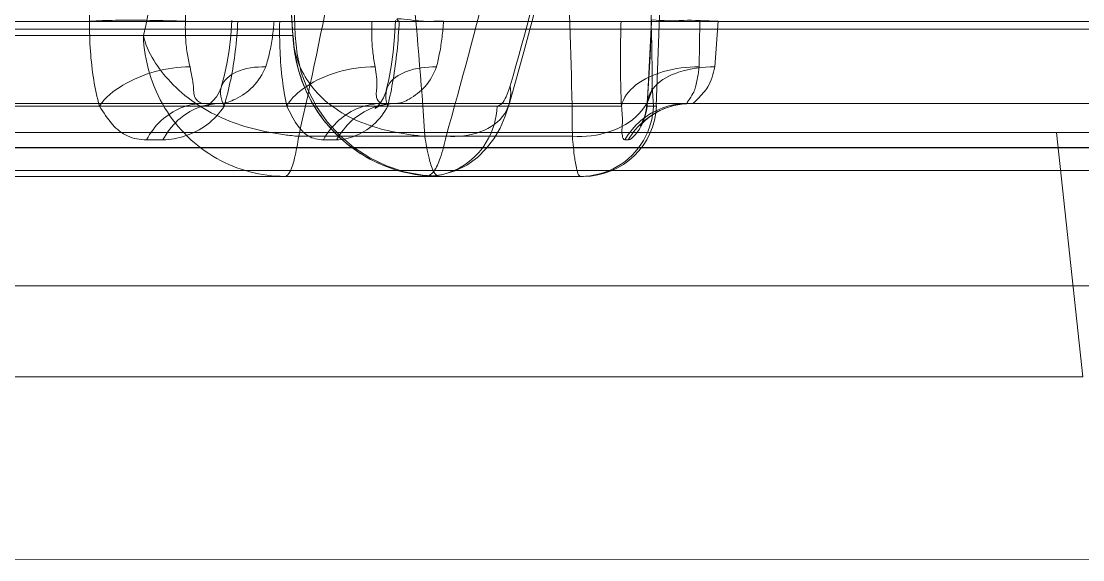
# Model space of a CAD drawing. Header units: millimetres. Extents: x 5438 to 6032, y -2661 to -1821.
# Drawn here: x 5827.671 to 5828.762, y -2148.434 to -2147.881 of the extents above; entities that cross this region are included whole.
import ezdxf

# ---------------------------------------------------------------- set-up
doc = ezdxf.new("R2010")
doc.units = ezdxf.units.MM
doc.header["$LTSCALE"] = 0.1
doc.layers.get('0').update_dxf_attribs({"lineweight": 15})

msp = doc.modelspace()

# ---------------------------------------------------------------- linework, layer by layer
for p, q in [((5827.9526, -2147.8953), (5827.9259, -2147.1314)), ((5827.7413, -2147.8806), (5827.7466, -2147.5281)), ((5827.8454, -2147.5281), (5827.8399, -2147.8806)), ((5828.3235, -2147.9677), (5828.3388, -2147.53)), ((5846.4445, -2147.8886), (5799.3983, -2147.8886)), ((5801.8827, -2147.8887), (5838.0729, -2147.8887)), ((5824.6937, -2147.8807), (5846.1971, -2147.8807)), ((5828.3141, -2147.9677), (5828.3186, -2147.8805)), ((5828.3683, -2147.8807), (5828.3675, -2147.9275)), ((5828.3835, -2147.9275), (5828.3871, -2147.8806)), ((5827.9503, -2147.8953), (5827.3093, -2147.8951)), ((5827.5595, -2147.8953), (5827.7967, -2147.8953)), ((5828.3207, -2147.9677), (5828.3194, -2147.9471)), ((5824.3144, -2147.965), (5846.2035, -2147.965)), ((5827.4317, -2147.9677), (5828.2877, -2147.9677)), ((5828.3235, -2147.9677), (5828.3141, -2147.9677)), ((5822.9215, -2147.995), (5828.7346, -2147.9949)), ((5828.7616, -2148.2458), (5828.7346, -2147.9949)), ((5828.7346, -2147.9949), (5828.8118, -2147.9949)), ((5827.8167, -2148.0025), (5827.7999, -2148.0025)), ((5827.9562, -2147.9988), (5828.2373, -2147.9988)), ((5827.9815, -2148.0025), (5827.9951, -2148.0025)), ((5828.2947, -2148.0025), (5828.2912, -2148.0025)), ((5831.1895, -2148.0106), (5823.0414, -2148.0105)), ((5823.0415, -2148.0104), (5832.9142, -2148.0104)), ((5822.9207, -2148.0341), (5832.9158, -2148.034)), ((5832.9157, -2148.0341), (5822.9213, -2148.034)), ((5828.2486, -2148.04), (5824.4617, -2148.04)), ((5832.9217, -2148.1525), (5812.9212, -2148.1525)), ((5828.7616, -2148.2459), (5822.9215, -2148.2456)), ((5822.9214, -2148.4331), (5828.836, -2148.4339))]:
    msp.add_line(p, q)
for points in [[(5827.9369, -2147.738), (5827.9396, -2147.7651), (5827.9421, -2147.7921), (5827.9445, -2147.8192), (5827.9467, -2147.8461), (5827.9487, -2147.8731), (5827.9506, -2147.9)], [(5828.1726, -2147.9649), (5828.1805, -2147.9367), (5828.1883, -2147.9084), (5828.1959, -2147.8802), (5828.2033, -2147.8519), (5828.2106, -2147.8236), (5828.2177, -2147.7952)], [(5827.8876, -2147.8798), (5827.8865, -2147.8956), (5827.8847, -2147.9106), (5827.8824, -2147.9245), (5827.8797, -2147.9372), (5827.8766, -2147.9482)], [(5828.0557, -2147.8799), (5828.0547, -2147.8966), (5828.0531, -2147.9124), (5828.051, -2147.9271), (5828.0486, -2147.9403), (5828.046, -2147.9519)], [(5828.3186, -2147.8803), (5828.3179, -2147.8987), (5828.3171, -2147.9166), (5828.3161, -2147.9337), (5828.3152, -2147.9498), (5828.3141, -2147.9646)], [(5828.1025, -2148.04), (5828.0835, -2148.0388), (5828.0646, -2148.0352), (5828.0463, -2148.0291), (5828.0291, -2148.0208), (5828.0129, -2148.0104), (5827.9984, -2147.998), (5827.9854, -2147.9838), (5827.9744, -2147.9681), (5827.9655, -2147.9511), (5827.9588, -2147.9332), (5827.9545, -2147.9145), (5827.9526, -2147.8953)], [(5827.8765, -2147.9486), (5827.8745, -2147.9535), (5827.8716, -2147.9582), (5827.8684, -2147.9621), (5827.8652, -2147.9652), (5827.8628, -2147.967), (5827.862, -2147.9675), (5827.8629, -2147.9671), (5827.8655, -2147.9663), (5827.8698, -2147.9654), (5827.8757, -2147.965)], [(5828.0459, -2147.9524), (5828.0448, -2147.956), (5828.0432, -2147.9594), (5828.0412, -2147.9628), (5828.039, -2147.9657), (5828.0368, -2147.9682), (5828.0352, -2147.9696), (5828.0346, -2147.9701), (5828.0356, -2147.9695), (5828.0383, -2147.9683), (5828.0426, -2147.9668), (5828.0486, -2147.9656), (5828.0563, -2147.965)], [(5828.0876, -2148.04), (5828.103, -2148.0385), (5828.1168, -2148.0344), (5828.1289, -2148.0284), (5828.1397, -2148.0206), (5828.1489, -2148.0115), (5828.1566, -2148.0013), (5828.163, -2147.9903), (5828.1682, -2147.9782), (5828.1726, -2147.9648)], [(5828.3141, -2147.9647), (5828.3136, -2147.9693), (5828.3128, -2147.9734), (5828.3119, -2147.9769), (5828.3109, -2147.98), (5828.3098, -2147.9827), (5828.3088, -2147.9849), (5828.3079, -2147.9866), (5828.3072, -2147.9876), (5828.3071, -2147.9878), (5828.3077, -2147.9871), (5828.3093, -2147.9853), (5828.3121, -2147.9826), (5828.3161, -2147.9793), (5828.3213, -2147.9757), (5828.3273, -2147.9724), (5828.334, -2147.9696), (5828.3416, -2147.9672), (5828.3499, -2147.9657), (5828.3594, -2147.965)]]:
    msp.add_lwpolyline(points)
for centre, radius, start, end in [((5822.8526, -2146.8123), 5.0614, 347.6454, 349.5771), ((5823.0528, -2148.2194), 4.9082, 3.7859, 5.7455), ((5823.1445, -2146.5047), 5.2316, 343.9957, 345.8929), ((5823.6013, -2147.9977), 4.7184, 0.6152, 2.6473), ((5823.0777, -2146.8912), 5.0026, 347.2085, 349.1659), ((5823.3669, -2148.3124), 4.7293, 3.8016, 5.8354), ((5823.0249, -2146.5587), 5.2828, 344.1799, 346.0571), ((5823.4598, -2148.047), 4.7778, 0.5775, 2.5844), ((5828.1002, -2147.89), 0.15, 183.6907, 270), ((5828.2486, -2147.965), 0.075, 270, 358), ((5827.9869, -2147.6491), 0.3511, 262.6198, 264.9727), ((5828.1132, -2147.6725), 0.3275, 262.6492, 265.2126)]:
    msp.add_arc(centre, radius, start, end)
for points, knots in [([(5828.105, -2147.8806), (5828.0948, -2147.8802), (5828.0875, -2147.8824), (5828.0523, -2147.8763), (5828.0587, -2147.8805), (5828.0594, -2147.8806)], [0, 0, 0, 0, 0.621017, 0.958321, 1, 1, 1, 1]), ([(5827.7514, -2147.9677), (5827.749, -2147.9588), (5827.745, -2147.9401), (5827.7417, -2147.911), (5827.7412, -2147.8908), (5827.7413, -2147.8806)], [0, 0, 0, 0, 0.314058, 0.650391, 1, 1, 1, 1]), ([(5827.8399, -2147.8806), (5827.8276, -2147.8801), (5827.8037, -2147.8796), (5827.7708, -2147.8795), (5827.7502, -2147.8799), (5827.7413, -2147.8806)], [0, 0, 0, 0, 0.372566, 0.729538, 1, 1, 1, 1]), ([(5827.8398, -2147.8806), (5827.8396, -2147.8861), (5827.8397, -2147.897), (5827.8412, -2147.9127), (5827.8432, -2147.9227), (5827.8445, -2147.9275)], [0, 0, 0, 0, 0.349681, 0.686168, 1, 1, 1, 1]), ([(5827.8935, -2147.8806), (5827.8931, -2147.8908), (5827.8914, -2147.911), (5827.8868, -2147.9401), (5827.8822, -2147.9588), (5827.8795, -2147.9677)], [0, 0, 0, 0, 0.34794, 0.684511, 1, 1, 1, 1]), ([(5827.9223, -2147.9275), (5827.9238, -2147.9227), (5827.9265, -2147.9127), (5827.9293, -2147.897), (5827.9305, -2147.8861), (5827.9309, -2147.8806)], [0, 0, 0, 0, 0.315866, 0.651518, 1, 1, 1, 1]), ([(5827.9439, -2147.9677), (5827.942, -2147.9588), (5827.9389, -2147.9402), (5827.9366, -2147.911), (5827.9364, -2147.8909), (5827.9366, -2147.8806)], [0, 0, 0, 0, 0.310336, 0.645695, 1, 1, 1, 1]), ([(5828.0347, -2147.9275), (5828.0337, -2147.9227), (5828.0321, -2147.9126), (5828.031, -2147.8969), (5828.0311, -2147.8861), (5828.0314, -2147.8806)], [0, 0, 0, 0, 0.313124, 0.64873, 1, 1, 1, 1]), ([(5828.0476, -2147.9677), (5828.0498, -2147.9587), (5828.0536, -2147.94), (5828.0575, -2147.9109), (5828.0589, -2147.8908), (5828.0594, -2147.8806)], [0, 0, 0, 0, 0.313462, 0.650284, 1, 1, 1, 1]), ([(5828.105, -2147.8806), (5828.1046, -2147.8861), (5828.1036, -2147.8969), (5828.1012, -2147.9126), (5828.0989, -2147.9227), (5828.0977, -2147.9275)], [0, 0, 0, 0, 0.349498, 0.68638, 1, 1, 1, 1]), ([(5828.2877, -2147.9677), (5828.2873, -2147.9587), (5828.2867, -2147.9399), (5828.2866, -2147.9108), (5828.287, -2147.8908), (5828.2873, -2147.8806)], [0, 0, 0, 0, 0.310276, 0.647519, 1, 1, 1, 1]), ([(5828.387, -2147.8806), (5828.3753, -2147.8802), (5828.3512, -2147.8787), (5828.3392, -2147.8811), (5828.3167, -2147.8787), (5828.3187, -2147.8805)], [0, 0, 0, 0, 0.517123, 0.880558, 1, 1, 1, 1]), ([(5827.9418, -2147.9973), (5827.9198, -2147.9942), (5827.8763, -2147.984), (5827.824, -2147.9482), (5827.8008, -2147.9132), (5827.7966, -2147.8953)], [0, 0, 0, 0, 0.358153, 0.704852, 1, 1, 1, 1]), ([(5827.9418, -2148.04), (5827.9177, -2148.04), (5827.868, -2148.0268), (5827.8125, -2147.9723), (5827.7974, -2147.9212), (5827.7966, -2147.8953)], [0, 0, 0, 0, 0.322166, 0.65342, 1, 1, 1, 1]), ([(5827.9504, -2147.8953), (5827.9513, -2147.9201), (5827.966, -2147.9704), (5828.0221, -2148.0261), (5828.0743, -2148.04), (5828.1002, -2148.04)], [0, 0, 0, 0, 0.326659, 0.658048, 1, 1, 1, 1]), ([(5828.0713, -2147.9973), (5828.0502, -2147.9943), (5828.0103, -2147.9849), (5827.9635, -2147.9483), (5827.9506, -2147.9122), (5827.9504, -2147.8953)], [0, 0, 0, 0, 0.372159, 0.70447, 1, 1, 1, 1]), ([(5827.8445, -2147.9275), (5827.8324, -2147.9273), (5827.8082, -2147.931), (5827.7759, -2147.9442), (5827.7574, -2147.9588), (5827.7514, -2147.9677)], [0, 0, 0, 0, 0.347685, 0.693553, 1, 1, 1, 1]), ([(5827.8445, -2147.9275), (5827.8455, -2147.9343), (5827.8487, -2147.9449), (5827.848, -2147.9604), (5827.8556, -2147.965), (5827.8586, -2147.965)], [0, 0, 0, 0, 0.484989, 0.787069, 1, 1, 1, 1]), ([(5827.8795, -2147.9677), (5827.8763, -2147.9617), (5827.8731, -2147.9459), (5827.8943, -2147.9288), (5827.9119, -2147.9274), (5827.9223, -2147.9275)], [0, 0, 0, 0, 0.281639, 0.567652, 1, 1, 1, 1]), ([(5827.8758, -2147.965), (5827.8811, -2147.965), (5827.8933, -2147.9602), (5827.9108, -2147.9486), (5827.9191, -2147.9349), (5827.9223, -2147.9275)], [0, 0, 0, 0, 0.255746, 0.609321, 1, 1, 1, 1]), ([(5827.9439, -2147.9677), (5827.9486, -2147.9594), (5827.9652, -2147.9447), (5827.9968, -2147.9311), (5828.0217, -2147.9273), (5828.0347, -2147.9275)], [0, 0, 0, 0, 0.27757, 0.619477, 1, 1, 1, 1]), ([(5828.0424, -2147.965), (5828.04, -2147.965), (5828.0342, -2147.959), (5828.0381, -2147.9451), (5828.0353, -2147.9343), (5828.0347, -2147.9275)], [0, 0, 0, 0, 0.1778, 0.491583, 1, 1, 1, 1]), ([(5828.0977, -2147.9275), (5828.0871, -2147.9274), (5828.069, -2147.9293), (5828.0451, -2147.9436), (5828.0448, -2147.9611), (5828.0476, -2147.9677)], [0, 0, 0, 0, 0.416097, 0.719775, 1, 1, 1, 1]), ([(5828.0977, -2147.9275), (5828.0948, -2147.9348), (5828.0877, -2147.9484), (5828.0719, -2147.9598), (5828.061, -2147.965), (5828.0563, -2147.965)], [0, 0, 0, 0, 0.405301, 0.759632, 1, 1, 1, 1]), ([(5828.3675, -2147.9275), (5828.3552, -2147.9273), (5828.3321, -2147.9304), (5828.3028, -2147.943), (5828.2893, -2147.9592), (5828.2877, -2147.9677)], [0, 0, 0, 0, 0.389885, 0.727561, 1, 1, 1, 1]), ([(5828.3141, -2147.9677), (5828.3137, -2147.9604), (5828.3219, -2147.9435), (5828.349, -2147.9303), (5828.3711, -2147.9273), (5828.3835, -2147.9275)], [0, 0, 0, 0, 0.248621, 0.571588, 1, 1, 1, 1]), ([(5828.3675, -2147.9275), (5828.3668, -2147.9344), (5828.3644, -2147.9477), (5828.3614, -2147.9555), (5828.3544, -2147.965), (5828.3559, -2147.965)], [0, 0, 0, 0, 0.523818, 0.881075, 1, 1, 1, 1]), ([(5828.3595, -2147.965), (5828.3621, -2147.965), (5828.3681, -2147.9578), (5828.3787, -2147.9477), (5828.382, -2147.9345), (5828.3835, -2147.9275)], [0, 0, 0, 0, 0.17074, 0.529954, 1, 1, 1, 1]), ([(5828.1076, -2147.9988), (5828.1196, -2147.9996), (5828.1423, -2147.9973), (5828.1708, -2147.9785), (5828.1751, -2147.9565), (5828.1733, -2147.9471)], [0, 0, 0, 0, 0.376093, 0.698147, 1, 1, 1, 1]), ([(5828.1733, -2147.9471), (5828.1722, -2147.9509), (5828.1699, -2147.9573), (5828.166, -2147.9648), (5828.1618, -2147.9677), (5828.16, -2147.9677)], [0, 0, 0, 0, 0.46411, 0.792049, 1, 1, 1, 1]), ([(5828.2373, -2147.9988), (5828.2502, -2147.9997), (5828.2753, -2147.9966), (5828.3071, -2147.9792), (5828.3186, -2147.9577), (5828.3194, -2147.9471)], [0, 0, 0, 0, 0.366959, 0.697985, 1, 1, 1, 1]), ([(5827.7999, -2148.0025), (5827.8037, -2147.9952), (5827.8137, -2147.9818), (5827.8345, -2147.9683), (5827.8507, -2147.965), (5827.8586, -2147.965)], [0, 0, 0, 0, 0.340825, 0.671943, 1, 1, 1, 1]), ([(5827.8757, -2147.965), (5827.8679, -2147.965), (5827.8518, -2147.9682), (5827.8308, -2147.9816), (5827.8207, -2147.995), (5827.8167, -2148.0025)], [0, 0, 0, 0, 0.321934, 0.652884, 1, 1, 1, 1]), ([(5828.0424, -2147.965), (5828.0344, -2147.965), (5828.0178, -2147.9681), (5827.9962, -2147.9815), (5827.9856, -2147.995), (5827.9815, -2148.0025)], [0, 0, 0, 0, 0.324973, 0.656367, 1, 1, 1, 1]), ([(5827.9951, -2148.0025), (5827.9992, -2147.9952), (5828.0097, -2147.9817), (5828.0313, -2147.9682), (5828.048, -2147.965), (5828.0563, -2147.965)], [0, 0, 0, 0, 0.336728, 0.668287, 1, 1, 1, 1]), ([(5828.2912, -2148.0025), (5828.2955, -2147.9951), (5828.3068, -2147.9815), (5828.3296, -2147.9682), (5828.3472, -2147.965), (5828.3559, -2147.965)], [0, 0, 0, 0, 0.330988, 0.663209, 1, 1, 1, 1]), ([(5828.3594, -2147.965), (5828.3509, -2147.965), (5828.3335, -2147.9681), (5828.3106, -2147.9813), (5828.2991, -2147.9949), (5828.2947, -2148.0025)], [0, 0, 0, 0, 0.330277, 0.662498, 1, 1, 1, 1]), ([(5827.7999, -2148.0025), (5827.7932, -2148.0024), (5827.7798, -2148.0002), (5827.7631, -2147.9865), (5827.7556, -2147.9743), (5827.7514, -2147.9677)], [0, 0, 0, 0, 0.318541, 0.62411, 1, 1, 1, 1]), ([(5827.8795, -2147.9677), (5827.875, -2147.9751), (5827.8629, -2147.9879), (5827.8405, -2147.9994), (5827.8244, -2148.0023), (5827.8167, -2148.0025)], [0, 0, 0, 0, 0.351675, 0.688857, 1, 1, 1, 1]), ([(5827.9439, -2147.9677), (5827.9472, -2147.9742), (5827.9525, -2147.9857), (5827.965, -2147.9999), (5827.9762, -2148.0024), (5827.9815, -2148.0025)], [0, 0, 0, 0, 0.403699, 0.705144, 1, 1, 1, 1]), ([(5827.9951, -2148.0025), (5828.0015, -2148.0023), (5828.0153, -2147.9992), (5828.0342, -2147.9875), (5828.044, -2147.9749), (5828.0476, -2147.9677)], [0, 0, 0, 0, 0.292852, 0.629273, 1, 1, 1, 1]), ([(5828.0873, -2148.04), (5828.0993, -2148.04), (5828.1242, -2148.0335), (5828.152, -2148.0062), (5828.1595, -2147.9806), (5828.16, -2147.9677)], [0, 0, 0, 0, 0.321474, 0.653099, 1, 1, 1, 1]), ([(5828.3207, -2147.9677), (5828.3202, -2147.98), (5828.3129, -2148.0052), (5828.2849, -2148.033), (5828.2588, -2148.04), (5828.2458, -2148.04)], [0, 0, 0, 0, 0.325841, 0.657644, 1, 1, 1, 1]), ([(5828.2912, -2148.0025), (5828.2896, -2148.0023), (5828.2875, -2147.9955), (5828.2893, -2147.9848), (5828.2885, -2147.974), (5828.2877, -2147.9677)], [0, 0, 0, 0, 0.135293, 0.459327, 1, 1, 1, 1]), ([(5828.3141, -2147.9677), (5828.3133, -2147.9743), (5828.3101, -2147.9855), (5828.3028, -2147.9969), (5828.2972, -2148.0022), (5828.2947, -2148.0025)], [0, 0, 0, 0, 0.484896, 0.821698, 1, 1, 1, 1]), ([(5827.9418, -2148.04), (5827.9442, -2148.04), (5827.9491, -2148.0325), (5827.9526, -2148.0191), (5827.9551, -2148.0064), (5827.9562, -2147.9988)], [0, 0, 0, 0, 0.158171, 0.490401, 1, 1, 1, 1]), ([(5828.0858, -2147.9988), (5828.0869, -2148.0064), (5828.0894, -2148.0191), (5828.0929, -2148.0325), (5828.0979, -2148.04), (5828.1002, -2148.04)], [0, 0, 0, 0, 0.509328, 0.841507, 1, 1, 1, 1]), ([(5828.0873, -2148.04), (5828.0902, -2148.04), (5828.097, -2148.0335), (5828.1025, -2148.0191), (5828.106, -2148.0064), (5828.1076, -2147.9988)], [0, 0, 0, 0, 0.183148, 0.511065, 1, 1, 1, 1]), ([(5828.2373, -2147.9988), (5828.2379, -2148.0063), (5828.2391, -2148.0194), (5828.2414, -2148.0312), (5828.2438, -2148.04), (5828.2458, -2148.04)], [0, 0, 0, 0, 0.52901, 0.864597, 1, 1, 1, 1])]:
    msp.add_open_spline(points, degree=3, knots=knots)

doc.saveas('drawing.dxf')
